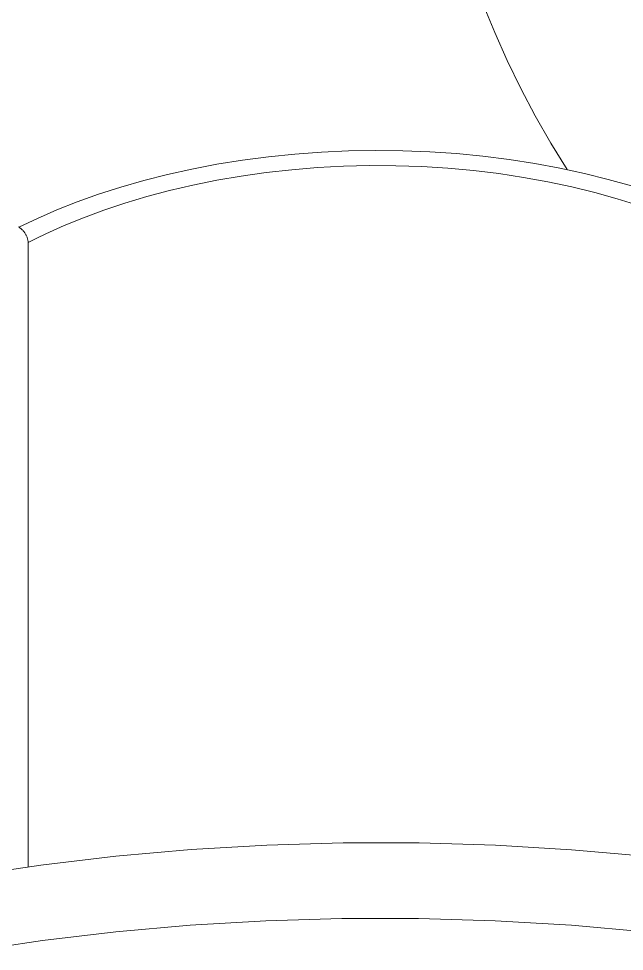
# Model space of a CAD drawing. Header units: inches. Extents: x -6.5 to 91.7, y -2.1 to 67.1.
# Drawn here: x 80.425 to 82.735, y 53.762 to 57.321 of the extents above; entities that cross this region are included whole.
import ezdxf

# ---------------------------------------------------------------- set-up
doc = ezdxf.new("R2010")
doc.units = ezdxf.units.IN
doc.layers.add('ZANO_R', color=7, linetype='Continuous', lineweight=0)

msp = doc.modelspace()

# ---------------------------------------------------------------- linework, layer by layer
at = {"layer": 'ZANO_R'}
for p, q in [((82.24045, 57.26772), (82.19693, 57.3745)), ((82.28811, 57.16102), (82.24045, 57.26772)), ((82.33978, 57.05491), (82.28811, 57.16102)), ((82.39523, 56.9499), (82.33978, 57.05491)), ((82.45422, 56.84651), (82.39523, 56.9499)), ((82.51647, 56.74522), (82.45422, 56.84651)), ((81.47838, 56.80455), (81.37751, 56.79421)), ((81.58037, 56.81208), (81.47838, 56.80455)), ((81.68313, 56.81673), (81.58037, 56.81208)), ((81.78631, 56.81847), (81.68313, 56.81673)), ((81.88951, 56.8173), (81.78631, 56.81847)), ((81.99239, 56.81321), (81.88951, 56.8173)), ((82.09456, 56.80624), (81.99239, 56.81321)), ((82.19567, 56.79644), (82.09456, 56.80624)), ((81.18053, 56.76536), (81.08505, 56.74706)), ((81.27812, 56.78111), (81.18053, 56.76536)), ((81.37751, 56.79421), (81.27812, 56.78111)), ((82.29537, 56.78387), (82.19567, 56.79644)), ((82.39334, 56.76863), (82.29537, 56.78387)), ((82.48925, 56.75082), (82.39334, 56.76863)), ((80.99195, 56.72633), (80.9015, 56.70331)), ((81.08505, 56.74706), (80.99195, 56.72633)), ((81.27364, 56.72056), (81.36915, 56.734)), ((81.36915, 56.734), (81.46619, 56.74477)), ((81.46619, 56.74477), (81.56443, 56.7528)), ((81.56443, 56.7528), (81.66352, 56.75802)), ((81.66352, 56.75802), (81.76311, 56.76041)), ((81.76311, 56.76041), (81.86282, 56.75993)), ((81.86282, 56.75993), (81.96228, 56.7566)), ((81.96228, 56.7566), (82.06113, 56.75044)), ((82.06113, 56.75044), (82.15901, 56.74149)), ((82.15901, 56.74149), (82.25558, 56.72982)), ((82.25558, 56.72982), (82.35049, 56.71551)), ((82.58284, 56.73055), (82.48925, 56.75082)), ((82.67382, 56.70796), (82.58284, 56.73055)), ((80.9015, 56.70331), (80.81392, 56.67813)), ((81.08851, 56.68608), (81.18, 56.70455)), ((81.18, 56.70455), (81.27364, 56.72056)), ((82.35049, 56.71551), (82.44345, 56.69867)), ((82.44345, 56.69867), (82.53416, 56.6794)), ((82.76198, 56.6832), (82.67382, 56.70796)), ((80.81392, 56.67813), (80.72942, 56.65097)), ((80.91307, 56.64227), (80.99945, 56.66528)), ((80.99945, 56.66528), (81.08851, 56.68608)), ((82.53416, 56.6794), (82.62235, 56.65785)), ((82.62235, 56.65785), (82.7078, 56.63415)), ((80.64817, 56.62196), (80.57031, 56.59129)), ((80.72942, 56.65097), (80.64817, 56.62196)), ((80.82958, 56.61722), (80.91307, 56.64227)), ((82.7078, 56.63415), (82.79028, 56.60844)), ((80.57031, 56.59129), (80.49596, 56.55911)), ((80.67199, 56.56159), (80.74916, 56.59027)), ((80.74916, 56.59027), (80.82958, 56.61722)), ((80.49596, 56.55911), (80.42519, 56.5256)), ((80.59819, 56.53134), (80.67199, 56.56159)), ((80.4242, 56.5264), (80.4264, 56.52504)), ((80.4264, 56.52504), (80.42854, 56.52361)), ((80.42854, 56.52361), (80.43064, 56.52211)), ((80.43064, 56.52211), (80.43269, 56.52054)), ((80.43269, 56.52054), (80.43468, 56.51889)), ((80.43468, 56.51889), (80.43661, 56.51719)), ((80.43661, 56.51719), (80.43848, 56.51541)), ((80.43848, 56.51541), (80.4403, 56.51358)), ((80.4403, 56.51358), (80.44205, 56.51168)), ((80.52786, 56.49968), (80.59819, 56.53134)), ((80.44205, 56.51168), (80.44373, 56.50972)), ((80.44373, 56.50972), (80.44534, 56.50771)), ((80.44534, 56.50771), (80.44689, 56.50565)), ((80.44689, 56.50565), (80.44836, 56.50353)), ((80.44836, 56.50353), (80.44977, 56.50136)), ((80.44977, 56.50136), (80.45109, 56.49915)), ((80.45109, 56.49915), (80.45234, 56.4969)), ((80.45234, 56.4969), (80.45352, 56.4946)), ((80.45352, 56.4946), (80.45461, 56.49226)), ((80.45461, 56.49226), (80.45563, 56.48989)), ((80.45563, 56.48989), (80.45656, 56.48748)), ((80.45656, 56.48748), (80.45741, 56.48505)), ((80.45741, 56.48505), (80.45818, 56.48259)), ((80.45818, 56.48259), (80.45886, 56.4801)), ((80.45886, 56.4801), (80.45946, 56.47759)), ((80.45946, 56.47759), (80.45997, 56.47506)), ((80.46108, 56.46678), (80.49402, 56.48338)), ((80.49402, 56.48338), (80.52786, 56.49968)), ((80.45997, 56.47506), (80.46039, 56.47251)), ((80.46039, 56.47251), (80.46073, 56.46996)), ((80.46073, 56.46996), (80.46098, 56.46739)), ((80.46098, 56.46739), (80.46114, 56.46481)), ((80.46114, 56.46481), (80.46122, 56.46224)), ((80.46122, 56.46224), (80.46122, 54.0847)), ((81.08234, 54.15082), (81.37151, 54.16782)), ((81.37151, 54.16782), (81.66182, 54.17628)), ((81.66182, 54.17628), (81.95269, 54.17619)), ((81.95269, 54.17619), (82.24356, 54.16753)), ((82.24356, 54.16753), (82.53386, 54.15026)), ((80.79486, 54.12532), (81.08234, 54.15082)), ((82.53386, 54.15026), (82.82227, 54.12443)), ((80.50963, 54.09134), (80.79486, 54.12532)), ((80.22723, 54.04892), (80.50963, 54.09134)), ((81.6577, 53.88791), (81.36718, 53.87927)), ((81.94978, 53.88793), (81.6577, 53.88791)), ((82.24224, 53.87923), (81.94978, 53.88793)), ((81.07933, 53.86214), (80.79523, 53.83676)), ((81.36718, 53.87927), (81.07933, 53.86214)), ((82.53393, 53.8618), (82.24224, 53.87923)), ((82.82366, 53.83568), (82.53393, 53.8618)), ((80.79523, 53.83676), (80.51591, 53.8034)), ((80.51591, 53.8034), (80.24232, 53.76237))]:
    msp.add_line(p, q, dxfattribs=at)

doc.saveas('drawing.dxf')
